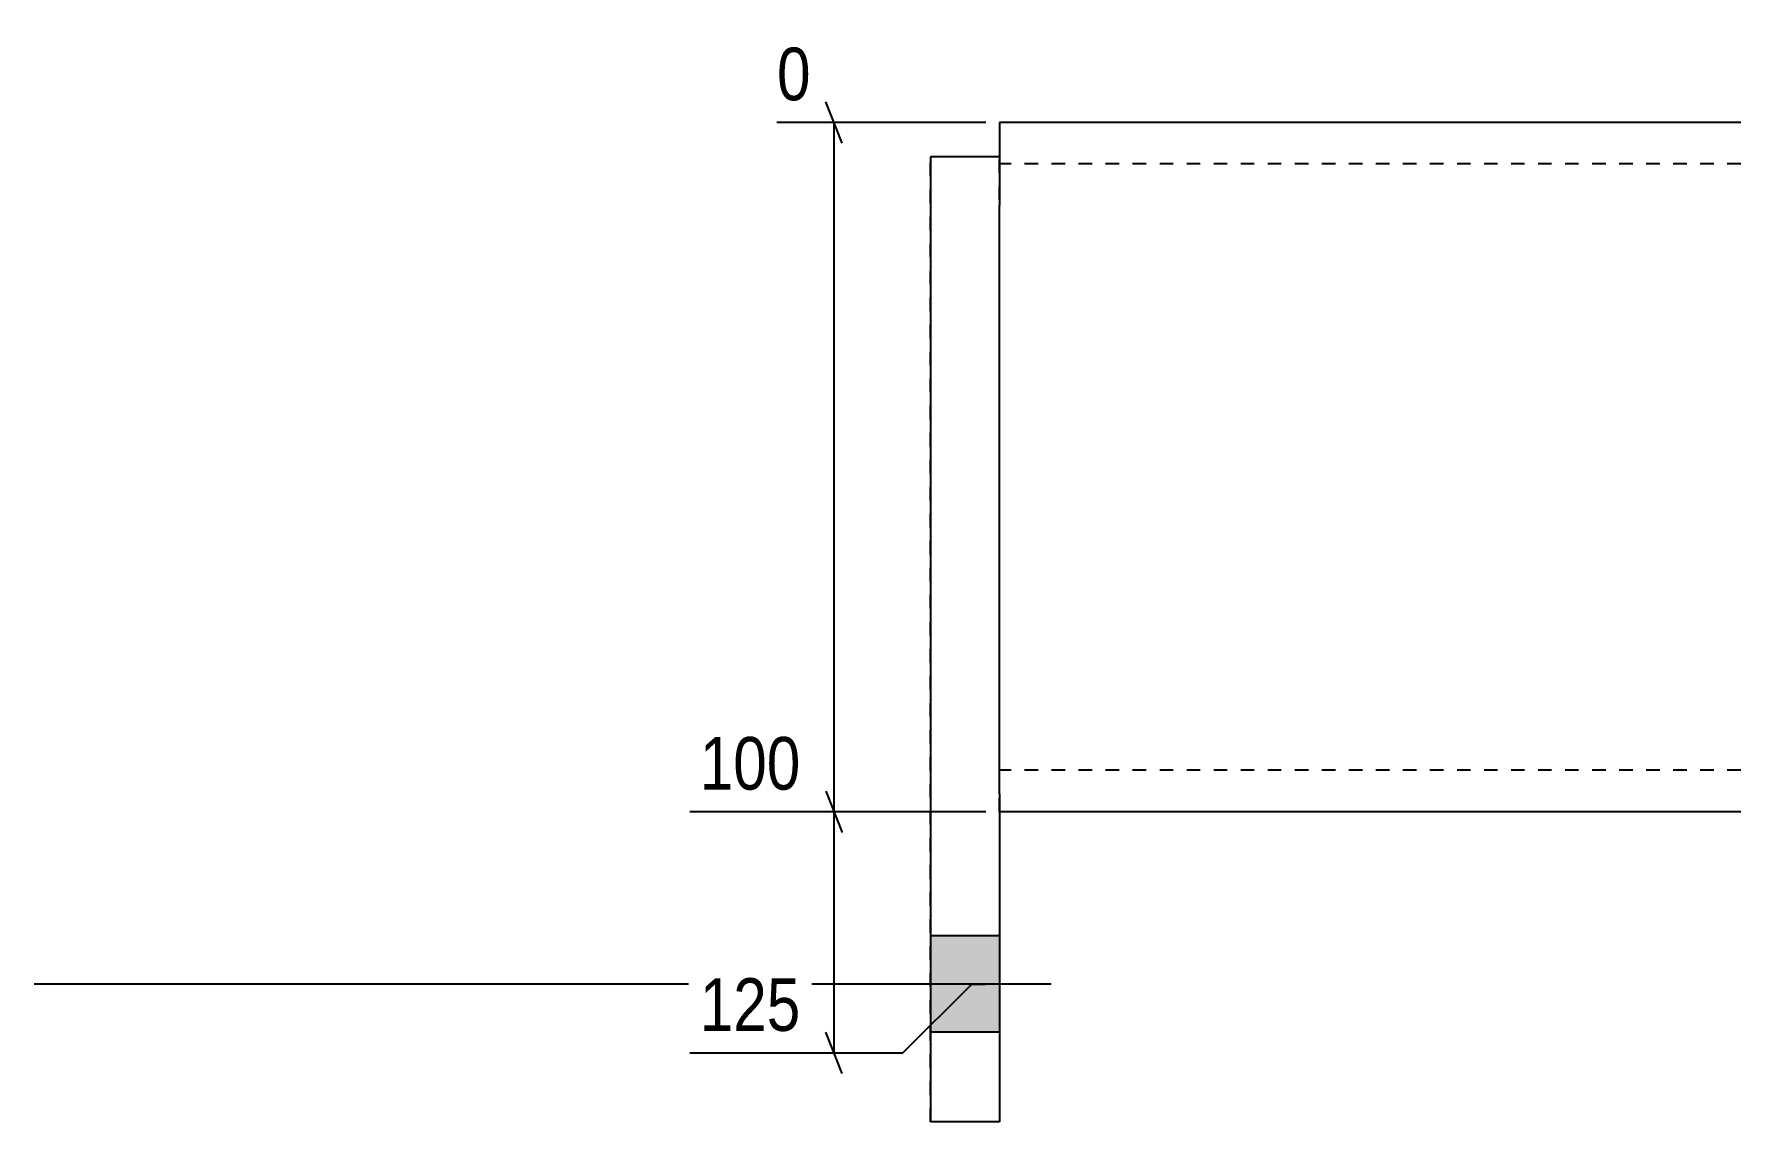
# Model space of a CAD drawing. Header units: millimetres. Extents: x 16 to 22555, y 2 to 813.
# Drawn here: x 12126.8 to 12374.3, y 4.8 to 162.6 of the extents above; entities that cross this region are included whole.
import ezdxf

# ---------------------------------------------------------------- set-up
doc = ezdxf.new("R2010")
doc.units = ezdxf.units.MM
doc.linetypes.add('DXK_LINE_DOT2', pattern=[3.9198, 1.9599, -1.9599])
doc.layers.add('MÅLSÆTNING', color=7, linetype='Continuous')
doc.layers.add('STÅL', color=7, linetype='Continuous')
doc.styles.add('Arial Narrow', font='ARIALN.TTF', dxfattribs={"height": 0.2})

msp = doc.modelspace()

# ---------------------------------------------------------------- hatches: boundary and pattern name
at = {"layer": 'STÅL', "linetype": 'Continuous'}
msp.add_hatch(color=96, dxfattribs=at).paths.add_polyline_path([(12266.82, 17.8), (12266.82, 31.8), (12256.82, 31.8), (12256.82, 17.8)])
msp.add_hatch(color=96, dxfattribs=at).paths.add_polyline_path([(12266.82, 17.8), (12266.82, 31.8), (12256.82, 31.8), (12256.82, 17.8)])

# ---------------------------------------------------------------- linework, layer by layer
at = {"layer": 'MÅLSÆTNING', "color": 7, "linetype": 'Continuous'}
for p, q in [((12244.02, 146.8), (12241.62, 152.8)), ((12264.82, 149.8), (12234.55, 149.8)), ((12242.82, 49.8), (12242.82, 149.8)), ((12241.62, 52.8), (12244.02, 46.8)), ((12241.62, 52.8), (12244.02, 46.8)), ((12264.82, 49.8), (12221.89, 49.8)), ((12264.82, 49.8), (12221.89, 49.8)), ((12242.82, 14.8), (12242.82, 49.8)), ((12252.82, 14.8), (12262.82, 24.8)), ((12262.82, 24.8), (12264.82, 24.8)), ((12244.02, 11.8), (12241.62, 17.8)), ((12221.89, 14.8), (12252.82, 14.8))]:
    msp.add_line(p, q, dxfattribs=at)
at = {"layer": 'STÅL', "color": 2, "linetype": 'Continuous'}
for p, q in [((12266.82, 149.8), (12266.82, 137.8)), ((12374.32, 149.8), (12266.82, 149.8)), ((12266.82, 144.8), (12256.82, 144.8)), ((12256.82, 144.8), (12256.82, 4.8)), ((12266.82, 52.32), (12266.82, 137.8)), ((12266.82, 52.32), (12266.82, 4.8)), ((12374.32, 49.8), (12266.82, 49.8)), ((12266.82, 4.8), (12256.82, 4.8))]:
    msp.add_line(p, q, dxfattribs=at)
at = {"layer": 'STÅL', "color": 7, "linetype": 'DXK_LINE_DOT2'}
for p, q in [((12266.82, 149.8), (12266.82, 148.89)), ((12266.82, 148.89), (12266.82, 146.29)), ((12256.82, 4.8), (12256.82, 144.8)), ((12266.82, 52.32), (12266.82, 144.8)), ((12374.32, 143.8), (12266.82, 143.8)), ((12374.32, 55.8), (12266.82, 55.8)), ((12266.82, 49.8), (12266.82, 52.32))]:
    msp.add_line(p, q, dxfattribs=at)
at = {"layer": 'STÅL', "color": 96, "linetype": 'Continuous'}
for p, q in [((12266.82, 31.8), (12256.82, 31.8)), ((12266.82, 31.8), (12256.82, 31.8)), ((12274.32, 24.8), (12126.82, 24.8)), ((12274.32, 24.8), (12126.82, 24.8)), ((12266.82, 17.8), (12256.82, 17.8)), ((12266.82, 17.8), (12256.82, 17.8))]:
    msp.add_line(p, q, dxfattribs=at)

# ---------------------------------------------------------------- wipeouts: each hides what was drawn before it
at = {"color": 0, "linetype": 'Continuous'}
msp.add_wipeout([(12239.57, 51.4), (12239.57, 62.6), (12221.74, 62.6), (12221.74, 51.4)], dxfattribs=at).dxf.layer = 'MÅLSÆTNING'

# ---------------------------------------------------------------- next in the draw order: texts
at = {"layer": 'MÅLSÆTNING', "color": 3, "linetype": 'Continuous', "style": 'Arial Narrow'}
msp.add_text('100', height=7.635, dxfattribs=at).set_placement((12223.34, 53))

# ---------------------------------------------------------------- next in the draw order: wipeouts: each hides what was drawn before it
at = {"color": 0, "linetype": 'Continuous'}
for points in [[(12241.02, 151.4), (12241.02, 162.6), (12232.95, 162.6), (12232.95, 151.4)], [(12239.57, 16.4), (12239.57, 27.6), (12221.74, 27.6), (12221.74, 16.4)]]:
    msp.add_wipeout(points, dxfattribs=at).dxf.layer = 'MÅLSÆTNING'

# ---------------------------------------------------------------- next in the draw order: texts
at = {"layer": 'MÅLSÆTNING', "color": 3, "linetype": 'Continuous', "style": 'Arial Narrow'}
for s, height, p in [('0', 7.64, (12234.55, 153)), ('125', 7.635, (12223.34, 18))]:
    msp.add_text(s, height=height, dxfattribs=at).set_placement(p)

doc.saveas('drawing.dxf')
